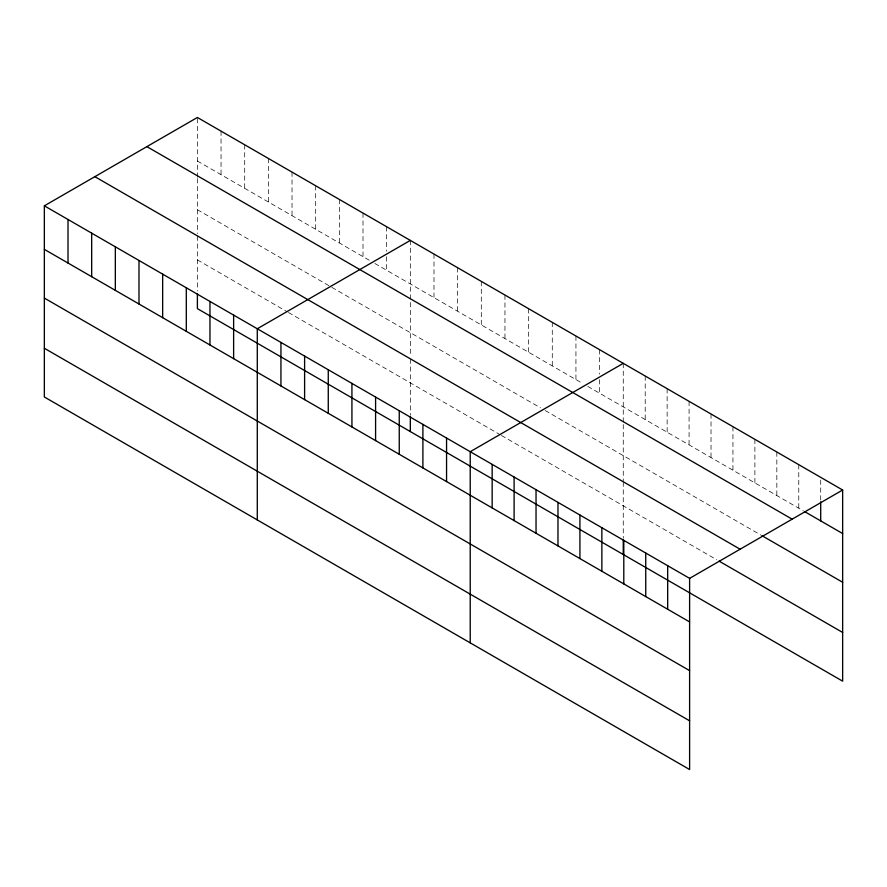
<?xml version="1.0" encoding="UTF-8"?>
<svg xmlns="http://www.w3.org/2000/svg" width="887" height="887" viewBox="0 0 887 887"><rect width="100%" height="100%" fill="white"/><g stroke="black" fill="none" stroke-linecap="round" stroke-linejoin="round"><path stroke-width="0.67" stroke-dasharray="4.43 3.33" d="M197.391 178.609L197.391 233.503M197.391 177.256L197.391 117.472M197.391 161.013L370.101 260.734M374.835 263.461L583.036 383.672M587.771 386.399L803.389 510.89M197.391 209.731L540.449 407.798M545.183 410.526L760.669 534.939M197.391 259.913L287.288 311.825M288.475 312.512L500.235 434.763M501.41 435.45L716.785 559.797M820.708 480.067L820.708 500.479M798.777 464.688L798.777 508.229M776.835 452.015L776.835 495.556M754.892 439.353L754.892 482.894M732.95 426.68L732.95 470.221M711.019 414.018L711.019 457.559M689.077 401.356L689.077 444.897M667.135 388.683L667.135 432.224M645.204 376.021L645.204 419.562M623.262 363.348L623.262 423.132M623.262 424.485L623.262 480.699M623.262 482.018L623.262 538.265M599.601 349.689L599.601 374.181M599.601 379.625L599.601 393.229M575.94 336.029L575.94 379.569M552.279 322.369L552.279 365.91M528.619 308.709L528.619 352.25M504.958 295.049L504.958 338.59M481.297 281.39L481.297 324.93M457.648 267.73L457.648 311.27M433.987 254.07L433.987 297.611M410.326 240.41L410.326 356.441M410.326 359.08L410.326 415.327M386.665 226.75L386.665 251.243M386.665 256.687L386.665 270.291M363.005 213.091L363.005 256.631M339.344 199.431L339.344 242.971M315.683 185.771L315.683 229.312M292.023 172.111L292.023 215.652M268.362 158.451L268.362 201.992M244.701 144.792L244.701 188.332M221.04 131.132L221.04 174.672M197.391 236.142L197.391 291.036"/><path stroke-width="1.33" d="M44.35 205.828L689.609 578.368L689.609 769.528L44.35 396.988L44.35 205.828L197.391 117.472L842.65 490.012L842.65 681.172L197.391 308.632L197.391 293.741M410.326 240.41L257.285 328.767L257.285 519.926M623.262 363.348L470.221 451.705L470.221 642.864M689.609 578.368L842.65 490.012M804.542 511.555L842.65 533.553M146.887 146.632L792.146 519.172M761.822 535.604L842.65 582.271M94.854 176.668L740.113 549.208M719.102 561.127L842.65 632.453M44.35 249.369L689.609 621.909M44.35 298.087L689.609 670.627M44.35 348.269L689.609 720.809M820.708 501.842L820.708 520.891M667.678 565.706L667.678 609.247M645.736 553.033L645.736 596.585M623.794 540.371L623.794 583.912M623.262 539.618L623.262 554.508M601.863 527.71L601.863 571.25M579.921 515.037L579.921 558.577M557.978 502.375L557.978 545.915M536.036 489.702L536.036 533.253M514.105 477.04L514.105 520.58M492.163 464.378L492.163 507.918M446.56 438.045L446.56 481.586M422.899 424.385L422.899 467.926M410.326 416.679L410.326 431.57M399.25 410.725L399.25 454.266M375.589 397.066L375.589 440.606M351.928 383.406L351.928 426.946M328.268 369.746L328.268 413.287M304.607 356.086L304.607 399.627M280.946 342.426L280.946 385.967M233.625 315.107L233.625 358.647M209.964 301.447L209.964 344.988M186.303 287.787L186.303 331.328M162.654 274.127L162.654 317.668M138.993 260.468L138.993 304.008M115.332 246.808L115.332 290.348M91.671 233.148L91.671 276.689M68.011 219.488L68.011 263.029"/></g></svg>
